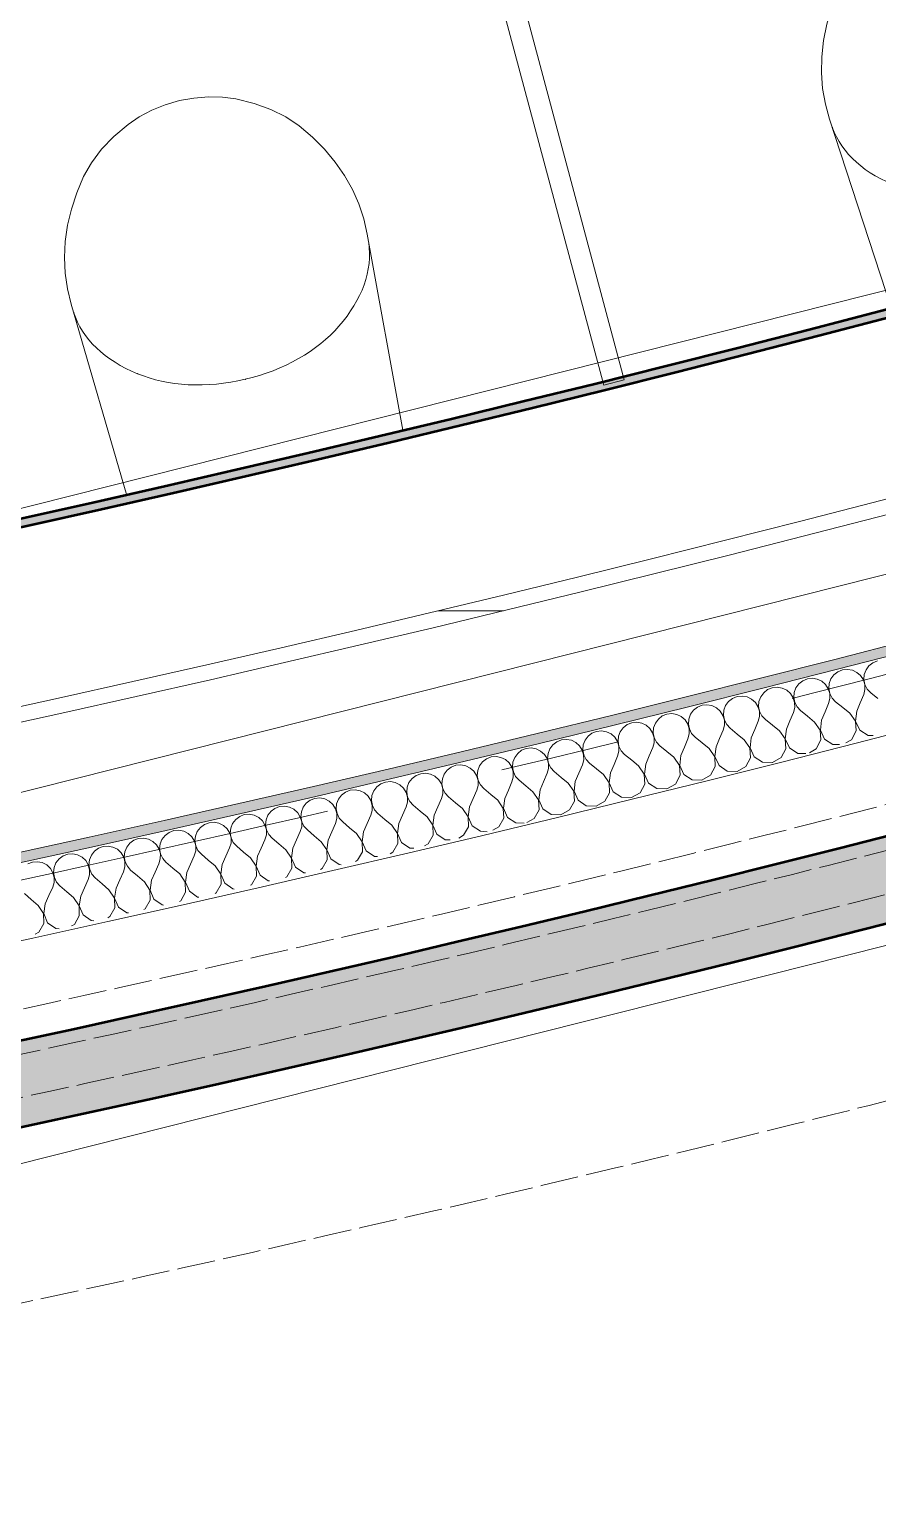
# Model space of a CAD drawing. Header units: millimetres. Extents: x -89663 to 74273, y -103666 to 18539.
# Drawn here: x -20817 to -19816, y -71856 to -70114 of the extents above; entities that cross this region are included whole.
import ezdxf
from ezdxf.enums import TextEntityAlignment as Align

# ---------------------------------------------------------------- set-up
doc = ezdxf.new("R2010")
doc.units = ezdxf.units.MM
doc.header["$MEASUREMENT"] = 0
doc.linetypes.add('Double Dashed', pattern=[1093.611073, 529.166651, -211.666656, 141.111112, -211.666656])
doc.linetypes.add('Hidden Line', pattern=[55, 45, -10])
for name, color, linetype in [('A-20-M_Floor_Slab', 7, 'Continuous'), ('A-25-M_Wall_Ext', 7, 'Continuous'), ('New_A-05-M_Gross_Int_WC_s', 7, 'Continuous'), ('New_A-15-MG_Structural_Grid_Phase_2', 7, 'Continuous'), ('New_A-25-M_Wall_Ext', 7, 'Continuous'), ('New_A-25-M_Wall_Int', 7, 'Continuous'), ('New_A-35-M_FFE_Sanitary', 7, 'Continuous'), ('New_A-40-M_Soft_Landscaping_P2', 7, 'Continuous')]:
    doc.layers.add(name, color=color, linetype=linetype)
for name, color, linetype, lineweight in [('A-20-M_Floor_Slab_Pen_No__89', 8, 'Continuous', 20), ('A-25-M_Wall_Ext_Pen_No__87', 8, 'Continuous', 20), ('New_A-25-M_Wall_Ext_Pen_No__87', 8, 'Continuous', 20), ('New_A-25-M_Wall_Int_Pen_No__193', 7, 'Continuous', 18), ('New_A-40-M_Soft_Landscaping_P2_Pen_No__150', 7, 'Continuous', 0), ('New_ArchiCAD Zone Stamps_Pen_No__6', 7, 'Continuous', 35)]:
    doc.layers.add(name, color=color, linetype=linetype, lineweight=lineweight)
for name, color, linetype, lineweight, true_color in [('New_A-05-M_Gross_Int_WC_s_Pen_No__74', 7, 'Continuous', 20, 0x606060), ('New_A-15-MG_Structural_Grid_Phase_2_Pen_No__222', 7, 'Continuous', 13, 0x65af33), ('New_A-25-M_Wall_Ext_Pen_No__107', 7, 'Continuous', 15, 0xa6a6a6), ('New_A-25-M_Wall_Ext_Pen_No__27', 7, 'Continuous', 50, 0x2a2a2a), ('New_A-25-M_Wall_Int_Pen_No__107', 7, 'Continuous', 15, 0xa6a6a6), ('New_A-25-M_Wall_Int_Pen_No__149', 7, 'Continuous', 0, 0x2a2a2a), ('New_A-35-M_FFE_Sanitary_Pen_No__211', 7, 'Continuous', 13, 0xebf6ff), ('New_A-35-M_FFE_Sanitary_Pen_No__27', 7, 'Continuous', 50, 0x2a2a2a), ('New_A-35-M_FFE_Sanitary_Pen_No__64', 7, 'Continuous', 20, 0x606060), ('New_A-35-M_FFE_Sanitary_Pen_No__75', 7, 'Continuous', 20, 0x606060)]:
    doc.layers.add(name, color=color, linetype=linetype, lineweight=lineweight, true_color=true_color)
doc.styles.add('GENERATED_STYLE_1', font='')
doc.styles.add('GENERATED_STYLE_3', font='')
doc.styles.add('GENERATED_STYLE_4', font='')
doc.styles.get('GENERATED_STYLE_1').set_extended_font_data('Arial', bold=True)
doc.styles.get('GENERATED_STYLE_3').set_extended_font_data('Arial')
doc.styles.get('GENERATED_STYLE_4').set_extended_font_data('Swis721 BT')

# ---------------------------------------------------------------- blocks, each defined once
blk = doc.blocks.new('*X220')
at = {"layer": 'New_A-25-M_Wall_Int_Pen_No__107', "linetype": 'Continuous'}
for p, q in [((-19829.5, -70869.6), (-19826.1, -70864.8)), ((-19826.1, -70864.8), (-19821.5, -70861.1)), ((-19821.5, -70861.1), (-19816, -70858.9)), ((-19912.4, -70890.7), (-19908.9, -70885.9)), ((-19908.9, -70885.9), (-19904.3, -70882.3)), ((-19904.3, -70882.3), (-19898.8, -70880.1)), ((-19898.8, -70880.1), (-19892.9, -70879.4)), ((-19892.9, -70879.4), (-19887.1, -70880.4)), ((-19887.1, -70880.4), (-19881.8, -70882.9)), ((-19881.8, -70882.9), (-19877.4, -70886.8)), ((-19873.4, -70891.6), (-19873, -70885.7)), ((-19873, -70885.7), (-19871, -70880.2)), ((-19871, -70880.2), (-19867.5, -70875.4)), ((-19867.5, -70875.4), (-19862.9, -70871.7)), ((-19862.9, -70871.7), (-19857.4, -70869.5)), ((-19857.4, -70869.5), (-19851.5, -70868.9)), ((-19851.5, -70868.9), (-19845.7, -70869.8)), ((-19845.7, -70869.8), (-19840.4, -70872.4)), ((-19840.4, -70872.4), (-19835.9, -70876.2)), ((-19835.9, -70876.2), (-19832.7, -70881.2)), ((-19832.7, -70881.2), (-19831, -70886.9)), ((-19832, -70881), (-19831.6, -70875.1)), ((-19830.8, -70886.8), (-19832, -70881)), ((-19831.6, -70875.1), (-19829.5, -70869.6)), ((-19991.8, -70906.8), (-19987.1, -70903.2)), ((-19987.1, -70903.2), (-19981.7, -70901)), ((-19981.7, -70901), (-19975.8, -70900.4)), ((-19975.8, -70900.4), (-19970, -70901.4)), ((-19970, -70901.4), (-19964.7, -70903.9)), ((-19955.9, -70906.7), (-19953.8, -70901.2)), ((-19953.8, -70901.2), (-19950.3, -70896.4)), ((-19950.3, -70896.4), (-19945.7, -70892.8)), ((-19945.7, -70892.8), (-19940.2, -70890.6)), ((-19940.2, -70890.6), (-19934.4, -70889.9)), ((-19934.4, -70889.9), (-19928.6, -70890.9)), ((-19928.6, -70890.9), (-19923.2, -70893.5)), ((-19923.2, -70893.5), (-19918.8, -70897.4)), ((-19918.8, -70897.4), (-19915.6, -70902.3)), ((-19915.6, -70902.3), (-19913.9, -70908)), ((-19914.9, -70902.1), (-19914.4, -70896.2)), ((-19913.7, -70907.9), (-19914.9, -70902.1)), ((-19914.4, -70896.2), (-19912.4, -70890.7)), ((-19877.4, -70886.8), (-19874.2, -70891.8)), ((-19874.2, -70891.8), (-19872.4, -70897.4)), ((-19872.3, -70903.4), (-19873.8, -70909.1)), ((-19872.3, -70897.4), (-19873.4, -70891.6)), ((-19872.4, -70897.4), (-19872.3, -70903.4)), ((-19869.5, -70902.7), (-19872.3, -70897.4)), ((-19865.5, -70907), (-19869.5, -70902.7)), ((-19836.4, -70908.4), (-19832.3, -70898.5)), ((-19830.8, -70892.8), (-19832.3, -70898.5)), ((-19831, -70886.9), (-19830.8, -70892.8)), ((-19828.1, -70892.1), (-19830.8, -70886.8)), ((-19824, -70896.4), (-19828.1, -70892.1)), ((-19815.7, -70903.1), (-19824, -70896.4)), ((-20036.8, -70921.9), (-20033.3, -70917.2)), ((-20033.3, -70917.2), (-20028.6, -70913.6)), ((-20028.6, -70913.6), (-20023.1, -70911.3)), ((-20023.1, -70911.3), (-20017.3, -70910.7)), ((-20017.3, -70910.7), (-20011.5, -70911.7)), ((-20011.5, -70911.7), (-20006.1, -70914.3)), ((-20006.1, -70914.3), (-20001.7, -70918.2)), ((-20001.7, -70918.2), (-19998.5, -70923.2)), ((-19997.8, -70923), (-19997.3, -70917.1)), ((-19997.3, -70917.1), (-19995.3, -70911.6)), ((-19995.3, -70911.6), (-19991.8, -70906.8)), ((-19964.7, -70903.9), (-19960.2, -70907.8)), ((-19960.2, -70907.8), (-19957.1, -70912.8)), ((-19957.1, -70912.8), (-19955.3, -70918.4)), ((-19956.3, -70912.6), (-19955.9, -70906.7)), ((-19955.2, -70918.4), (-19956.3, -70912.6)), ((-19955.3, -70918.4), (-19955.2, -70924.4)), ((-19952.5, -70923.7), (-19955.2, -70918.4)), ((-19919.4, -70929.5), (-19915.2, -70919.6)), ((-19913.7, -70913.9), (-19915.2, -70919.6)), ((-19913.9, -70908), (-19913.7, -70913.9)), ((-19911, -70913.2), (-19913.7, -70907.9)), ((-19907, -70917.5), (-19911, -70913.2)), ((-19898.6, -70924.2), (-19907, -70917.5)), ((-19882, -70928.9), (-19877.9, -70919)), ((-19877.9, -70919), (-19873.8, -70909.1)), ((-19857.1, -70913.7), (-19865.5, -70907)), ((-19848.8, -70920.4), (-19857.1, -70913.7)), ((-19848.8, -70920.4), (-19842, -70930)), ((-19841.9, -70929.9), (-19840.5, -70918.3)), ((-19840.5, -70918.3), (-19836.4, -70908.4)), ((-20119.7, -70942.4), (-20116.2, -70937.7)), ((-20116.2, -70937.7), (-20111.6, -70934.1)), ((-20111.6, -70934.1), (-20106.1, -70931.9)), ((-20106.1, -70931.9), (-20100.2, -70931.3)), ((-20100.2, -70931.3), (-20094.4, -70932.3)), ((-20094.4, -70932.3), (-20089.1, -70934.9)), ((-20089.1, -70934.9), (-20084.7, -70938.8)), ((-20080.8, -70943.6), (-20080.3, -70937.7)), ((-20080.3, -70937.7), (-20078.2, -70932.2)), ((-20078.2, -70932.2), (-20074.7, -70927.5)), ((-20074.7, -70927.5), (-20070.1, -70923.8)), ((-20070.1, -70923.8), (-20064.6, -70921.6)), ((-20064.6, -70921.6), (-20058.7, -70921)), ((-20058.7, -70921), (-20052.9, -70922.1)), ((-20052.9, -70922.1), (-20047.6, -70924.6)), ((-20047.6, -70924.6), (-20043.2, -70928.5)), ((-20043.2, -70928.5), (-20040, -70933.5)), ((-20040, -70933.5), (-20038.3, -70939.2)), ((-20039.3, -70933.4), (-20038.8, -70927.5)), ((-20038.1, -70939.2), (-20039.3, -70933.4)), ((-20038.8, -70927.5), (-20036.8, -70921.9)), ((-19998.5, -70923.2), (-19996.8, -70928.9)), ((-19996.7, -70934.8), (-19998.2, -70940.5)), ((-19996.7, -70928.8), (-19997.8, -70923)), ((-19996.8, -70928.9), (-19996.7, -70934.8)), ((-19994, -70934.1), (-19996.7, -70928.8)), ((-19989.9, -70938.4), (-19994, -70934.1)), ((-19981.6, -70945.2), (-19989.9, -70938.4)), ((-19960.9, -70939.9), (-19956.7, -70930.1)), ((-19955.2, -70924.4), (-19956.7, -70930.1)), ((-19948.4, -70928), (-19952.5, -70923.7)), ((-19940.1, -70934.7), (-19948.4, -70928)), ((-19931.8, -70941.5), (-19940.1, -70934.7)), ((-19923.5, -70939.4), (-19919.4, -70929.5)), ((-19890.3, -70931), (-19898.6, -70924.2)), ((-19890.3, -70931), (-19883.5, -70940.5)), ((-19883.4, -70940.5), (-19882, -70928.9)), ((-19842, -70930), (-19841.3, -70941.6)), ((-19836.9, -70940.5), (-19841.9, -70929.9)), ((-20199.3, -70957.9), (-20194.6, -70954.3)), ((-20194.6, -70954.3), (-20189.1, -70952.2)), ((-20189.1, -70952.2), (-20183.2, -70951.6)), ((-20183.2, -70951.6), (-20177.4, -70952.6)), ((-20177.4, -70952.6), (-20172.1, -70955.2)), ((-20172.1, -70955.2), (-20167.7, -70959.2)), ((-20163.4, -70958.1), (-20161.3, -70952.6)), ((-20161.3, -70952.6), (-20157.7, -70947.8)), ((-20157.7, -70947.8), (-20153.1, -70944.2)), ((-20153.1, -70944.2), (-20147.6, -70942.1)), ((-20147.6, -70942.1), (-20141.7, -70941.5)), ((-20141.7, -70941.5), (-20135.9, -70942.5)), ((-20135.9, -70942.5), (-20130.6, -70945.1)), ((-20130.6, -70945.1), (-20126.2, -70949)), ((-20126.2, -70949), (-20123, -70954)), ((-20123, -70954), (-20121.4, -70959.7)), ((-20122.3, -70953.8), (-20121.8, -70947.9)), ((-20121.2, -70959.6), (-20122.3, -70953.8)), ((-20121.8, -70947.9), (-20119.7, -70942.4)), ((-20084.7, -70938.8), (-20081.5, -70943.8)), ((-20081.5, -70943.8), (-20079.8, -70949.5)), ((-20079.7, -70955.4), (-20081.3, -70961.1)), ((-20079.7, -70949.4), (-20080.8, -70943.6)), ((-20079.8, -70949.5), (-20079.7, -70955.4)), ((-20077, -70954.7), (-20079.7, -70949.4)), ((-20073, -70959), (-20077, -70954.7)), ((-20043.9, -70960.7), (-20039.8, -70950.8)), ((-20038.2, -70945.1), (-20039.8, -70950.8)), ((-20038.3, -70939.2), (-20038.2, -70945.1)), ((-20035.5, -70944.4), (-20038.1, -70939.2)), ((-20031.4, -70948.8), (-20035.5, -70944.4)), ((-20023.1, -70955.5), (-20031.4, -70948.8)), ((-20014.8, -70962.3), (-20023.1, -70955.5)), ((-20006.5, -70960.2), (-20002.4, -70950.3)), ((-20002.4, -70950.3), (-19998.2, -70940.5)), ((-19973.3, -70951.9), (-19981.6, -70945.2)), ((-19973.3, -70951.9), (-19966.6, -70961.5)), ((-19966.4, -70961.5), (-19965, -70949.8)), ((-19965, -70949.8), (-19960.9, -70939.9)), ((-19931.8, -70941.5), (-19925.1, -70951)), ((-19925.1, -70951), (-19924.3, -70962.7)), ((-19924.9, -70951), (-19923.5, -70939.4)), ((-19920, -70961.6), (-19924.9, -70951)), ((-19882.8, -70952.2), (-19888.3, -70962.5)), ((-19883.5, -70940.5), (-19882.8, -70952.2)), ((-19878.4, -70951.1), (-19883.4, -70940.5)), ((-19868.6, -70957.5), (-19878.4, -70951.1)), ((-19846.8, -70952), (-19853.2, -70955.7)), ((-19841.3, -70941.6), (-19846.8, -70952)), ((-19827.1, -70946.9), (-19836.9, -70940.5)), ((-19821, -70947.1), (-19827.1, -70946.9)), ((-20277.7, -70974.4), (-20272.2, -70972.2)), ((-20272.2, -70972.2), (-20266.3, -70971.6)), ((-20266.3, -70971.6), (-20260.5, -70972.7)), ((-20260.5, -70972.7), (-20255.2, -70975.3)), ((-20246.5, -70978.2), (-20244.3, -70972.7)), ((-20244.3, -70972.7), (-20240.8, -70968)), ((-20240.8, -70968), (-20236.1, -70964.4)), ((-20236.1, -70964.4), (-20230.6, -70962.2)), ((-20230.6, -70962.2), (-20224.8, -70961.6)), ((-20224.8, -70961.6), (-20219, -70962.7)), ((-20219, -70962.7), (-20213.7, -70965.3)), ((-20213.7, -70965.3), (-20209.3, -70969.2)), ((-20209.3, -70969.2), (-20206.1, -70974.2)), ((-20205.4, -70974.1), (-20204.9, -70968.2)), ((-20204.9, -70968.2), (-20202.8, -70962.7)), ((-20202.8, -70962.7), (-20199.3, -70957.9)), ((-20167.7, -70959.2), (-20164.6, -70964.2)), ((-20164.6, -70964.2), (-20162.9, -70969.8)), ((-20163.9, -70964), (-20163.4, -70958.1)), ((-20162.7, -70969.8), (-20163.9, -70964)), ((-20162.9, -70969.8), (-20162.8, -70975.7)), ((-20160.1, -70975.1), (-20162.7, -70969.8)), ((-20127, -70981.2), (-20122.8, -70971.3)), ((-20121.3, -70965.6), (-20122.8, -70971.3)), ((-20121.4, -70959.7), (-20121.3, -70965.6)), ((-20118.5, -70964.9), (-20121.2, -70959.6)), ((-20114.5, -70969.3), (-20118.5, -70964.9)), ((-20106.2, -70976.1), (-20114.5, -70969.3)), ((-20089.6, -70980.8), (-20085.5, -70970.9)), ((-20085.5, -70970.9), (-20081.3, -70961.1)), ((-20064.7, -70965.8), (-20073, -70959)), ((-20056.4, -70972.6), (-20064.7, -70965.8)), ((-20056.4, -70972.6), (-20049.7, -70982.2)), ((-20049.5, -70982.2), (-20048.1, -70970.5)), ((-20048.1, -70970.5), (-20043.9, -70960.7)), ((-20014.8, -70962.3), (-20008.1, -70971.9)), ((-20008.1, -70971.9), (-20007.5, -70983.6)), ((-20008, -70971.8), (-20006.5, -70960.2)), ((-20003.1, -70982.5), (-20008, -70971.8)), ((-19965.9, -70973.2), (-19971.5, -70983.5)), ((-19966.6, -70961.5), (-19965.9, -70973.2)), ((-19961.5, -70972.1), (-19966.4, -70961.5)), ((-19951.7, -70978.5), (-19961.5, -70972.1)), ((-19929.9, -70973), (-19939.8, -70978.8)), ((-19924.3, -70962.7), (-19929.9, -70973)), ((-19910.2, -70968.1), (-19920, -70961.6)), ((-19900.7, -70968.3), (-19910.2, -70968.1)), ((-19888.3, -70962.5), (-19896.4, -70967.2)), ((-19861, -70957.7), (-19868.6, -70957.5)), ((-20327.5, -70992.6), (-20323.9, -70987.8)), ((-20323.9, -70987.8), (-20319.2, -70984.3)), ((-20319.2, -70984.3), (-20313.8, -70982.1)), ((-20313.8, -70982.1), (-20307.9, -70981.6)), ((-20307.9, -70981.6), (-20302.1, -70982.6)), ((-20302.1, -70982.6), (-20296.8, -70985.3)), ((-20296.8, -70985.3), (-20292.4, -70989.2)), ((-20292.4, -70989.2), (-20289.3, -70994.2)), ((-20288.6, -70994.1), (-20288, -70988.2)), ((-20288, -70988.2), (-20285.9, -70982.7)), ((-20285.9, -70982.7), (-20282.4, -70977.9)), ((-20282.4, -70977.9), (-20277.7, -70974.4)), ((-20255.2, -70975.3), (-20250.8, -70979.3)), ((-20250.8, -70979.3), (-20247.7, -70984.3)), ((-20247.7, -70984.3), (-20246, -70989.9)), ((-20247, -70984.1), (-20246.5, -70978.2)), ((-20245.9, -70989.9), (-20247, -70984.1)), ((-20246, -70989.9), (-20246, -70995.9)), ((-20243.2, -70995.2), (-20245.9, -70989.9)), ((-20206.1, -70974.2), (-20204.5, -70979.9)), ((-20204.4, -70985.8), (-20206, -70991.5)), ((-20204.3, -70979.9), (-20205.4, -70974.1)), ((-20204.5, -70979.9), (-20204.4, -70985.8)), ((-20201.6, -70985.2), (-20204.3, -70979.9)), ((-20197.7, -70989.5), (-20201.6, -70985.2)), ((-20189.4, -70996.3), (-20197.7, -70989.5)), ((-20168.6, -70991.3), (-20164.4, -70981.4)), ((-20162.8, -70975.7), (-20164.4, -70981.4)), ((-20156.1, -70979.4), (-20160.1, -70975.1)), ((-20147.8, -70986.2), (-20156.1, -70979.4)), ((-20139.5, -70993), (-20147.8, -70986.2)), ((-20131.2, -70991), (-20127, -70981.2)), ((-20098, -70982.8), (-20106.2, -70976.1)), ((-20098, -70982.8), (-20091.3, -70992.5)), ((-20091.1, -70992.4), (-20089.6, -70980.8)), ((-20049.7, -70982.2), (-20049, -70993.9)), ((-20044.7, -70992.8), (-20049.5, -70982.2)), ((-20007.5, -70983.6), (-20013, -70993.9)), ((-19993.3, -70989), (-20003.1, -70982.5)), ((-19981.6, -70989.3), (-19993.3, -70989)), ((-19971.5, -70983.5), (-19981.6, -70989.3)), ((-19940.3, -70978.9), (-19951.7, -70978.5)), ((-20410.7, -71012.2), (-20407.1, -71007.5)), ((-20407.1, -71007.5), (-20402.4, -71003.9)), ((-20402.4, -71003.9), (-20396.9, -71001.8)), ((-20396.9, -71001.8), (-20391.1, -71001.2)), ((-20391.1, -71001.2), (-20385.3, -71002.3)), ((-20385.3, -71002.3), (-20380, -71005)), ((-20380, -71005), (-20375.6, -71008.9)), ((-20371.8, -71013.8), (-20371.2, -71007.9)), ((-20371.2, -71007.9), (-20369.1, -71002.4)), ((-20369.1, -71002.4), (-20365.5, -70997.7)), ((-20365.5, -70997.7), (-20360.8, -70994.1)), ((-20360.8, -70994.1), (-20355.3, -70992)), ((-20355.3, -70992), (-20349.5, -70991.4)), ((-20349.5, -70991.4), (-20343.7, -70992.5)), ((-20343.7, -70992.5), (-20338.4, -70995.1)), ((-20338.4, -70995.1), (-20334, -70999.1)), ((-20334, -70999.1), (-20330.9, -71004.1)), ((-20330.9, -71004.1), (-20329.2, -71009.8)), ((-20330.2, -71004), (-20329.6, -70998.1)), ((-20329.1, -71009.8), (-20330.2, -71004)), ((-20329.6, -70998.1), (-20327.5, -70992.6)), ((-20289.3, -70994.2), (-20287.6, -70999.9)), ((-20287.6, -71005.8), (-20289.2, -71011.5)), ((-20287.5, -70999.9), (-20288.6, -70994.1)), ((-20287.6, -70999.9), (-20287.6, -71005.8)), ((-20284.8, -71005.2), (-20287.5, -70999.9)), ((-20280.9, -71009.5), (-20284.8, -71005.2)), ((-20251.8, -71011.4), (-20247.6, -71001.6)), ((-20246, -70995.9), (-20247.6, -71001.6)), ((-20239.2, -70999.6), (-20243.2, -70995.2)), ((-20231, -71006.4), (-20239.2, -70999.6)), ((-20222.8, -71013.2), (-20231, -71006.4)), ((-20214.4, -71011.2), (-20210.2, -71001.4)), ((-20210.2, -71001.4), (-20206, -70991.5)), ((-20181.1, -71003.2), (-20189.4, -70996.3)), ((-20181.1, -71003.2), (-20174.5, -71012.8)), ((-20174.3, -71012.8), (-20172.8, -71001.1)), ((-20172.8, -71001.1), (-20168.6, -70991.3)), ((-20139.5, -70993), (-20132.9, -71002.7)), ((-20132.9, -71002.7), (-20132.3, -71014.4)), ((-20132.7, -71002.6), (-20131.2, -70991)), ((-20127.9, -71013.3), (-20132.7, -71002.6)), ((-20090.6, -71004.2), (-20096.3, -71014.4)), ((-20091.3, -70992.5), (-20090.6, -71004.2)), ((-20086.2, -71003.1), (-20091.1, -70992.4)), ((-20076.5, -71009.6), (-20086.2, -71003.1)), ((-20054.6, -71004.2), (-20064.8, -71010)), ((-20049, -70993.9), (-20054.6, -71004.2)), ((-20034.9, -70999.3), (-20044.7, -70992.8)), ((-20023.2, -70999.7), (-20034.9, -70999.3)), ((-20013, -70993.9), (-20023.2, -70999.7)), ((-20490.4, -71026.8), (-20485.7, -71023.3)), ((-20485.7, -71023.3), (-20480.2, -71021.2)), ((-20480.2, -71021.2), (-20474.3, -71020.6)), ((-20474.3, -71020.6), (-20468.5, -71021.8)), ((-20468.5, -71021.8), (-20463.2, -71024.4)), ((-20463.2, -71024.4), (-20458.9, -71028.4)), ((-20454.5, -71027.4), (-20452.3, -71021.9)), ((-20452.3, -71021.9), (-20448.8, -71017.2)), ((-20448.8, -71017.2), (-20444, -71013.6)), ((-20444, -71013.6), (-20438.5, -71011.5)), ((-20438.5, -71011.5), (-20432.7, -71011)), ((-20432.7, -71011), (-20426.9, -71012.1)), ((-20426.9, -71012.1), (-20421.6, -71014.7)), ((-20421.6, -71014.7), (-20417.2, -71018.7)), ((-20417.2, -71018.7), (-20414.1, -71023.7)), ((-20414.1, -71023.7), (-20412.5, -71029.4)), ((-20413.4, -71023.5), (-20412.8, -71017.7)), ((-20412.3, -71029.4), (-20413.4, -71023.5)), ((-20412.8, -71017.7), (-20410.7, -71012.2)), ((-20375.6, -71008.9), (-20372.5, -71014)), ((-20372.5, -71014), (-20370.9, -71019.6)), ((-20370.7, -71019.6), (-20371.8, -71013.8)), ((-20370.9, -71019.6), (-20370.8, -71025.5)), ((-20368.1, -71024.9), (-20370.7, -71019.6)), ((-20364.1, -71029.3), (-20368.1, -71024.9)), ((-20335.1, -71031.2), (-20330.8, -71021.4)), ((-20329.2, -71015.7), (-20330.8, -71021.4)), ((-20329.2, -71009.8), (-20329.2, -71015.7)), ((-20326.4, -71015.1), (-20329.1, -71009.8)), ((-20322.5, -71019.4), (-20326.4, -71015.1)), ((-20314.3, -71026.3), (-20322.5, -71019.4)), ((-20297.7, -71031.2), (-20293.4, -71021.3)), ((-20293.4, -71021.3), (-20289.2, -71011.5)), ((-20272.6, -71016.4), (-20280.9, -71009.5)), ((-20264.4, -71023.2), (-20272.6, -71016.4)), ((-20264.4, -71023.2), (-20257.8, -71032.9)), ((-20257.6, -71032.8), (-20256.1, -71021.2)), ((-20256.1, -71021.2), (-20251.8, -71011.4)), ((-20222.8, -71013.2), (-20216.1, -71022.9)), ((-20216.1, -71022.9), (-20215.5, -71034.6)), ((-20215.9, -71022.8), (-20214.4, -71011.2)), ((-20211.1, -71033.5), (-20215.9, -71022.8)), ((-20173.9, -71024.5), (-20179.5, -71034.8)), ((-20174.5, -71012.8), (-20173.9, -71024.5)), ((-20169.5, -71023.4), (-20174.3, -71012.8)), ((-20159.8, -71030), (-20169.5, -71023.4)), ((-20137.9, -71024.6), (-20148.1, -71030.4)), ((-20132.3, -71014.4), (-20137.9, -71024.6)), ((-20118.1, -71019.8), (-20127.9, -71013.3)), ((-20106.4, -71020.2), (-20118.1, -71019.8)), ((-20096.3, -71014.4), (-20106.4, -71020.2)), ((-20064.8, -71010), (-20076.5, -71009.6)), ((-20573.7, -71045.9), (-20569, -71042.4)), ((-20569, -71042.4), (-20563.5, -71040.3)), ((-20563.5, -71040.3), (-20557.6, -71039.8)), ((-20557.6, -71039.8), (-20551.8, -71040.9)), ((-20551.8, -71040.9), (-20546.5, -71043.6)), ((-20537.8, -71046.6), (-20535.6, -71041.1)), ((-20535.6, -71041.1), (-20532, -71036.4)), ((-20532, -71036.4), (-20527.3, -71032.9)), ((-20527.3, -71032.9), (-20521.8, -71030.8)), ((-20521.8, -71030.8), (-20515.9, -71030.3)), ((-20515.9, -71030.3), (-20510.1, -71031.4)), ((-20510.1, -71031.4), (-20504.9, -71034)), ((-20504.9, -71034), (-20500.5, -71038)), ((-20500.5, -71038), (-20497.4, -71043.1)), ((-20496.7, -71042.9), (-20496.1, -71037)), ((-20495.7, -71048.7), (-20496.7, -71042.9)), ((-20496.1, -71037), (-20494, -71031.5)), ((-20494, -71031.5), (-20490.4, -71026.8)), ((-20458.9, -71028.4), (-20455.8, -71033.4)), ((-20455.8, -71033.4), (-20454.2, -71039.1)), ((-20455, -71033.3), (-20454.5, -71027.4)), ((-20454, -71039.1), (-20455, -71033.3)), ((-20454.2, -71039.1), (-20454.2, -71045)), ((-20451.4, -71044.4), (-20454, -71039.1)), ((-20418.4, -71050.8), (-20414.1, -71041)), ((-20412.5, -71035.3), (-20414.1, -71041)), ((-20412.5, -71029.4), (-20412.5, -71035.3)), ((-20409.7, -71034.7), (-20412.3, -71029.4)), ((-20405.8, -71039.1), (-20409.7, -71034.7)), ((-20397.6, -71045.9), (-20405.8, -71039.1)), ((-20381, -71050.9), (-20376.7, -71041.1)), ((-20376.7, -71041.1), (-20372.4, -71031.2)), ((-20370.8, -71025.5), (-20372.4, -71031.2)), ((-20355.9, -71036.1), (-20364.1, -71029.3)), ((-20347.7, -71043), (-20355.9, -71036.1)), ((-20340.9, -71052.7), (-20339.3, -71041)), ((-20339.3, -71041), (-20335.1, -71031.2)), ((-20306, -71033.1), (-20314.3, -71026.3)), ((-20306, -71033.1), (-20299.4, -71042.8)), ((-20299.4, -71042.8), (-20298.9, -71054.5)), ((-20299.2, -71042.8), (-20297.7, -71031.2)), ((-20294.5, -71053.5), (-20299.2, -71042.8)), ((-20257.8, -71032.9), (-20257.2, -71044.6)), ((-20252.8, -71043.5), (-20257.6, -71032.8)), ((-20215.5, -71034.6), (-20221.2, -71044.8)), ((-20201.4, -71040.1), (-20211.1, -71033.5)), ((-20189.7, -71040.5), (-20201.4, -71040.1)), ((-20179.5, -71034.8), (-20189.7, -71040.5)), ((-20148.1, -71030.4), (-20159.8, -71030)), ((-20652.3, -71061.3), (-20646.8, -71059.2)), ((-20646.8, -71059.2), (-20640.9, -71058.7)), ((-20640.9, -71058.7), (-20635.1, -71059.8)), ((-20635.1, -71059.8), (-20629.9, -71062.5)), ((-20621.2, -71065.6), (-20619, -71060.1)), ((-20619, -71060.1), (-20615.4, -71055.4)), ((-20615.4, -71055.4), (-20610.6, -71051.9)), ((-20610.6, -71051.9), (-20605.1, -71049.8)), ((-20605.1, -71049.8), (-20599.3, -71049.3)), ((-20599.3, -71049.3), (-20593.5, -71050.4)), ((-20593.5, -71050.4), (-20588.2, -71053.1)), ((-20588.2, -71053.1), (-20583.9, -71057.1)), ((-20583.9, -71057.1), (-20580.8, -71062.1)), ((-20580.1, -71062), (-20579.5, -71056.1)), ((-20579.5, -71056.1), (-20577.3, -71050.6)), ((-20577.3, -71050.6), (-20573.7, -71045.9)), ((-20546.5, -71043.6), (-20542.2, -71047.6)), ((-20542.2, -71047.6), (-20539.1, -71052.6)), ((-20539.1, -71052.6), (-20537.5, -71058.3)), ((-20538.4, -71052.5), (-20537.8, -71046.6)), ((-20537.3, -71058.3), (-20538.4, -71052.5)), ((-20537.5, -71058.3), (-20537.5, -71064.2)), ((-20534.7, -71063.6), (-20537.3, -71058.3)), ((-20497.4, -71043.1), (-20495.8, -71048.8)), ((-20495.8, -71054.7), (-20497.4, -71060.3)), ((-20495.8, -71048.8), (-20495.8, -71054.7)), ((-20493.1, -71054), (-20495.7, -71048.7)), ((-20489.1, -71058.4), (-20493.1, -71054)), ((-20480.9, -71065.3), (-20489.1, -71058.4)), ((-20460.1, -71060.5), (-20455.8, -71050.7)), ((-20454.2, -71045), (-20455.8, -71050.7)), ((-20447.4, -71048.8), (-20451.4, -71044.4)), ((-20439.2, -71055.7), (-20447.4, -71048.8)), ((-20431, -71062.6), (-20439.2, -71055.7)), ((-20422.7, -71060.6), (-20418.4, -71050.8)), ((-20389.4, -71052.8), (-20397.6, -71045.9)), ((-20389.4, -71052.8), (-20382.8, -71062.5)), ((-20382.6, -71062.5), (-20381, -71050.9)), ((-20347.7, -71043), (-20341.1, -71052.7)), ((-20341.1, -71052.7), (-20340.6, -71064.4)), ((-20336.2, -71063.3), (-20340.9, -71052.7)), ((-20298.9, -71054.5), (-20304.6, -71064.7)), ((-20284.8, -71060), (-20294.5, -71053.5)), ((-20276.9, -71060.4), (-20284.8, -71060)), ((-20262.9, -71054.8), (-20270, -71058.8)), ((-20257.2, -71044.6), (-20262.9, -71054.8)), ((-20243.1, -71050.1), (-20252.8, -71043.5)), ((-20233.2, -71050.5), (-20243.1, -71050.1)), ((-20221.2, -71044.8), (-20229.9, -71049.7)), ((-20730.2, -71077.8), (-20724.3, -71077.4)), ((-20724.3, -71077.4), (-20718.6, -71078.5)), ((-20702.4, -71078.8), (-20698.8, -71074.1)), ((-20698.8, -71074.1), (-20694, -71070.6)), ((-20694, -71070.6), (-20688.5, -71068.5)), ((-20688.5, -71068.5), (-20682.6, -71068.1)), ((-20682.6, -71068.1), (-20676.8, -71069.2)), ((-20676.8, -71069.2), (-20671.6, -71071.9)), ((-20671.6, -71071.9), (-20667.3, -71075.9)), ((-20667.3, -71075.9), (-20664.2, -71081)), ((-20663.5, -71080.8), (-20662.9, -71074.9)), ((-20662.9, -71074.9), (-20660.7, -71069.5)), ((-20660.7, -71069.5), (-20657.1, -71064.8)), ((-20657.1, -71064.8), (-20652.3, -71061.3)), ((-20629.9, -71062.5), (-20625.6, -71066.5)), ((-20625.6, -71066.5), (-20622.5, -71071.6)), ((-20622.5, -71071.6), (-20620.9, -71077.3)), ((-20621.8, -71071.4), (-20621.2, -71065.6)), ((-20620.7, -71077.3), (-20621.8, -71071.4)), ((-20620.9, -71077.3), (-20620.9, -71083.2)), ((-20618.2, -71082.6), (-20620.7, -71077.3)), ((-20579.2, -71073.8), (-20580.9, -71079.4)), ((-20580.8, -71062.1), (-20579.2, -71067.8)), ((-20579, -71067.8), (-20580.1, -71062)), ((-20579.2, -71067.8), (-20579.2, -71073.8)), ((-20576.5, -71073.1), (-20579, -71067.8)), ((-20572.5, -71077.5), (-20576.5, -71073.1)), ((-20564.4, -71084.5), (-20572.5, -71077.5)), ((-20543.5, -71079.7), (-20539.1, -71069.9)), ((-20537.5, -71064.2), (-20539.1, -71069.9)), ((-20530.8, -71068), (-20534.7, -71063.6)), ((-20522.6, -71074.9), (-20530.8, -71068)), ((-20514.5, -71081.9), (-20522.6, -71074.9)), ((-20506.1, -71079.9), (-20501.8, -71070.1)), ((-20501.8, -71070.1), (-20497.4, -71060.3)), ((-20472.7, -71072.2), (-20480.9, -71065.3)), ((-20472.7, -71072.2), (-20466.2, -71081.9)), ((-20466, -71081.9), (-20464.4, -71070.3)), ((-20464.4, -71070.3), (-20460.1, -71060.5)), ((-20431, -71062.6), (-20424.5, -71072.3)), ((-20424.5, -71072.3), (-20424, -71084)), ((-20424.3, -71072.2), (-20422.7, -71060.6)), ((-20419.6, -71082.9), (-20424.3, -71072.2)), ((-20382.3, -71074.2), (-20388, -71084.4)), ((-20382.8, -71062.5), (-20382.3, -71074.2)), ((-20377.9, -71073.2), (-20382.6, -71062.5)), ((-20368.2, -71079.8), (-20377.9, -71073.2)), ((-20346.3, -71074.6), (-20350.8, -71077.1)), ((-20340.6, -71064.4), (-20346.3, -71074.6)), ((-20326.5, -71069.9), (-20336.2, -71063.3)), ((-20320.3, -71070.2), (-20326.5, -71069.9)), ((-20304.6, -71064.7), (-20310.3, -71068)), ((-20785.9, -71097.2), (-20782.2, -71092.6)), ((-20782.2, -71092.6), (-20777.5, -71089.1)), ((-20777.5, -71089.1), (-20771.9, -71087)), ((-20771.9, -71087), (-20766.1, -71086.6)), ((-20766.1, -71086.6), (-20760.3, -71087.8)), ((-20760.3, -71087.8), (-20755, -71090.5)), ((-20755, -71090.5), (-20750.7, -71094.5)), ((-20750.7, -71094.5), (-20747.7, -71099.6)), ((-20747, -71099.4), (-20746.3, -71093.5)), ((-20746.3, -71093.5), (-20744.1, -71088)), ((-20744.1, -71088), (-20740.5, -71083.4)), ((-20740.5, -71083.4), (-20735.7, -71079.9)), ((-20735.7, -71079.9), (-20730.2, -71077.8)), ((-20718.6, -71078.5), (-20713.3, -71081.2)), ((-20713.3, -71081.2), (-20709, -71085.2)), ((-20709, -71085.2), (-20705.9, -71090.3)), ((-20705.9, -71090.3), (-20704.4, -71096)), ((-20705.2, -71090.1), (-20704.6, -71084.3)), ((-20704.2, -71096), (-20705.2, -71090.1)), ((-20704.6, -71084.3), (-20702.4, -71078.8)), ((-20662.7, -71092.6), (-20664.3, -71098.3)), ((-20664.2, -71081), (-20662.6, -71086.7)), ((-20662.5, -71086.6), (-20663.5, -71080.8)), ((-20662.6, -71086.7), (-20662.7, -71092.6)), ((-20659.9, -71092), (-20662.5, -71086.6)), ((-20656, -71096.4), (-20659.9, -71092)), ((-20627, -71098.7), (-20622.6, -71088.9)), ((-20620.9, -71083.2), (-20622.6, -71088.9)), ((-20614.2, -71087), (-20618.2, -71082.6)), ((-20606.1, -71093.9), (-20614.2, -71087)), ((-20597.9, -71100.9), (-20606.1, -71093.9)), ((-20589.6, -71099), (-20585.2, -71089.2)), ((-20585.2, -71089.2), (-20580.9, -71079.4)), ((-20556.2, -71091.4), (-20564.4, -71084.5)), ((-20556.2, -71091.4), (-20549.7, -71101.1)), ((-20549.5, -71101.1), (-20547.8, -71089.5)), ((-20547.8, -71089.5), (-20543.5, -71079.7)), ((-20514.5, -71081.9), (-20507.9, -71091.6)), ((-20507.9, -71091.6), (-20507.5, -71103.3)), ((-20507.8, -71091.5), (-20506.1, -71079.9)), ((-20503.1, -71102.3), (-20507.8, -71091.5)), ((-20465.7, -71093.6), (-20471.5, -71103.8)), ((-20466.2, -71081.9), (-20465.7, -71093.6)), ((-20461.3, -71092.6), (-20466, -71081.9)), ((-20451.7, -71099.3), (-20461.3, -71092.6)), ((-20429.7, -71094.2), (-20432.3, -71095.6)), ((-20424, -71084), (-20429.7, -71094.2)), ((-20409.9, -71089.6), (-20419.6, -71082.9)), ((-20406.3, -71089.7), (-20409.9, -71089.6)), ((-20388, -71084.4), (-20391.4, -71086.4)), ((-20363.4, -71080), (-20368.2, -71079.8)), ((-20819.2, -71098.2), (-20813.7, -71096.2)), ((-20813.7, -71096.2), (-20807.8, -71095.8)), ((-20807.8, -71095.8), (-20802, -71096.9)), ((-20802, -71096.9), (-20796.8, -71099.6)), ((-20796.8, -71099.6), (-20792.5, -71103.7)), ((-20792.5, -71103.7), (-20789.4, -71108.8)), ((-20789.4, -71108.8), (-20787.9, -71114.5)), ((-20788.7, -71108.6), (-20788.1, -71102.7)), ((-20787.7, -71114.4), (-20788.7, -71108.6)), ((-20788.1, -71102.7), (-20785.9, -71097.2)), ((-20746.2, -71111.2), (-20747.9, -71116.8)), ((-20747.7, -71099.6), (-20746.1, -71105.3)), ((-20746, -71105.2), (-20747, -71099.4)), ((-20746.1, -71105.3), (-20746.2, -71111.2)), ((-20743.4, -71110.6), (-20746, -71105.2)), ((-20739.5, -71115), (-20743.4, -71110.6)), ((-20710.5, -71117.3), (-20706.1, -71107.6)), ((-20704.4, -71101.9), (-20706.1, -71107.6)), ((-20704.4, -71096), (-20704.4, -71101.9)), ((-20701.6, -71101.3), (-20704.2, -71096)), ((-20697.7, -71105.7), (-20701.6, -71101.3)), ((-20689.6, -71112.7), (-20697.7, -71105.7)), ((-20673.1, -71117.8), (-20668.7, -71108)), ((-20668.7, -71108), (-20664.3, -71098.3)), ((-20647.8, -71103.4), (-20656, -71096.4)), ((-20639.7, -71110.3), (-20647.8, -71103.4)), ((-20639.7, -71110.3), (-20633.2, -71120.1)), ((-20633, -71120), (-20631.3, -71108.4)), ((-20631.3, -71108.4), (-20627, -71098.7)), ((-20597.9, -71100.9), (-20591.4, -71110.6)), ((-20591.4, -71110.6), (-20591, -71122.3)), ((-20591.3, -71110.6), (-20589.6, -71099)), ((-20586.6, -71121.3), (-20591.3, -71110.6)), ((-20549.7, -71101.1), (-20549.2, -71112.8)), ((-20544.8, -71111.8), (-20549.5, -71101.1)), ((-20535.2, -71118.5), (-20544.8, -71111.8)), ((-20507.5, -71103.3), (-20513.2, -71113.5)), ((-20493.4, -71108.9), (-20503.1, -71102.3)), ((-20491.4, -71109), (-20493.4, -71108.9)), ((-20471.5, -71103.8), (-20473.4, -71104.9)), ((-20449, -71099.4), (-20451.7, -71099.3)), ((-20794.1, -71135.8), (-20789.6, -71126)), ((-20788, -71120.4), (-20789.6, -71126)), ((-20787.9, -71114.5), (-20788, -71120.4)), ((-20785.2, -71119.8), (-20787.7, -71114.4)), ((-20781.3, -71124.2), (-20785.2, -71119.8)), ((-20773.2, -71131.2), (-20781.3, -71124.2)), ((-20756.7, -71136.4), (-20752.3, -71126.6)), ((-20752.3, -71126.6), (-20747.9, -71116.8)), ((-20731.4, -71122), (-20739.5, -71115)), ((-20723.3, -71129), (-20731.4, -71122)), ((-20723.3, -71129), (-20716.8, -71138.7)), ((-20716.6, -71138.7), (-20714.9, -71127.1)), ((-20714.9, -71127.1), (-20710.5, -71117.3)), ((-20681.5, -71119.7), (-20689.6, -71112.7)), ((-20681.5, -71119.7), (-20675, -71129.4)), ((-20675, -71129.4), (-20674.6, -71141.1)), ((-20674.8, -71129.4), (-20673.1, -71117.8)), ((-20670.2, -71140.1), (-20674.8, -71129.4)), ((-20633.2, -71120.1), (-20632.8, -71131.8)), ((-20628.4, -71130.8), (-20633, -71120)), ((-20591, -71122.3), (-20596.8, -71132.5)), ((-20577, -71128), (-20586.6, -71121.3)), ((-20575.6, -71128.1), (-20577, -71128)), ((-20555, -71123), (-20556.3, -71123.7)), ((-20549.2, -71112.8), (-20555, -71123)), ((-20533.6, -71118.6), (-20535.2, -71118.5)), ((-20513.2, -71113.5), (-20514.8, -71114.3)), ((-20815, -71140.4), (-20823.1, -71133.3)), ((-20806.9, -71147.4), (-20815, -71140.4)), ((-20806.9, -71147.4), (-20800.5, -71157.1)), ((-20800.3, -71157.1), (-20798.5, -71145.5)), ((-20798.5, -71145.5), (-20794.1, -71135.8)), ((-20765.1, -71138.2), (-20773.2, -71131.2)), ((-20765.1, -71138.2), (-20758.6, -71148)), ((-20758.5, -71147.9), (-20756.7, -71136.4)), ((-20716.8, -71138.7), (-20716.4, -71150.4)), ((-20712, -71149.5), (-20716.6, -71138.7)), ((-20674.6, -71141.1), (-20680.4, -71151.3)), ((-20660.6, -71146.9), (-20670.2, -71140.1)), ((-20658.8, -71147), (-20660.6, -71146.9)), ((-20638.6, -71141.9), (-20640, -71142.7)), ((-20632.8, -71131.8), (-20638.6, -71141.9)), ((-20618.8, -71137.5), (-20628.4, -71130.8)), ((-20617.3, -71137.5), (-20618.8, -71137.5)), ((-20596.8, -71132.5), (-20598, -71133.2)), ((-20800.5, -71157.1), (-20800.1, -71168.8)), ((-20795.7, -71167.9), (-20800.3, -71157.1)), ((-20758.3, -71159.7), (-20764.1, -71169.8)), ((-20758.6, -71148), (-20758.3, -71159.7)), ((-20753.9, -71158.7), (-20758.5, -71147.9)), ((-20744.3, -71165.4), (-20753.9, -71158.7)), ((-20722.3, -71160.6), (-20724.7, -71161.9)), ((-20716.4, -71150.4), (-20722.3, -71160.6)), ((-20702.4, -71156.2), (-20712, -71149.5)), ((-20700.1, -71156.3), (-20702.4, -71156.2)), ((-20680.4, -71151.3), (-20682.2, -71152.3)), ((-20806, -71179), (-20810.3, -71181.3)), ((-20800.1, -71168.8), (-20806, -71179)), ((-20786.1, -71174.6), (-20795.7, -71167.9)), ((-20782.1, -71174.9), (-20786.1, -71174.6)), ((-20764.1, -71169.8), (-20767.4, -71171.5)), ((-20741.2, -71165.6), (-20744.3, -71165.4))]:
    blk.add_line(p, q, dxfattribs=at)
blk = doc.blocks.new('Wall_45_1', base_point=(-30534.2, -71486.1))
at = {"layer": 'New_A-25-M_Wall_Int_Pen_No__107', "linetype": 'Continuous'}
h = blk.add_hatch(dxfattribs=at)
h.set_pattern_fill('Plywood_0001', color=256, style=0, pattern_type=2)
h.set_pattern_definition([(0, (0, 0), (0, 200), [])])
h.paths.add_polyline_path([(-19125.8, -70482.4, -0.103838), (-30510.1, -71307.7), (-30512.5, -71325.6, 0.103839), (-19120.8, -70499.7)])
blk.add_hatch(color=256, dxfattribs=at).paths.add_polyline_path([(-30534.2, -71486.1, 0.10384), (-19076, -70655.4), (-19079.3, -70643.8, -0.10384), (-30532.6, -71474.2)])
at = {"layer": 'New_A-25-M_Wall_Int_Pen_No__149', "linetype": 'Continuous'}
for radius, end in [(27776.8, 286.00301), (28046.8, 286.00367)]:
    blk.add_arc((-26783.5, -43782), radius, 262.28997, end, dxfattribs=at)
at = {"layer": 'New_A-25-M_Wall_Int_Pen_No__193', "linetype": 'Continuous'}
for radius, end in [(27794.8, 286.00306), (27956.8, 286.00345), (27944.8, 286.00342)]:
    blk.add_arc((-26783.5, -43782), radius, 262.28997, end, dxfattribs=at)
at = {"layer": 'New_A-25-M_Wall_Int', "color": 250, "lineweight": 50, "true_color": 0x2a2a2a}
blk.add_blockref('*X220', (0, 0), dxfattribs=at)
blk = doc.blocks.new('Female WC_INB 0163_41_1', base_point=(-32279.5, -69544.5))
at = {"layer": 'New_A-05-M_Gross_Int_WC_s_Pen_No__74', "linetype": 'Continuous'}
blk.add_arc((-26783.8, -43782.5), 27560, 262.80109, 285.9403, dxfattribs=at)
at = {"layer": 'New_ArchiCAD Zone Stamps_Pen_No__6'}
for tag, height, style, p in [('ROOM_NAME', 250, 'GENERATED_STYLE_1', (-32667.2, -68179)), ('zoneNameLine2', 250, 'GENERATED_STYLE_1', (-32855.7, -68611.2)), ('ROOM_NUMBER', 200, 'GENERATED_STYLE_3', (-33044.1, -69031.9)), ('measuredAreaCode', 200, 'GENERATED_STYLE_3', (-33201.1, -69392)), ('ROOM_HOLES_PRM', 200, 'GENERATED_STYLE_3', (-32893.7, -69526)), ('DUMMY_649', 200, 'GENERATED_STYLE_3', (-32404.4, -69739.4)), ('DUMMY_650', 133.3, 'GENERATED_STYLE_3', (-32125.1, -69845.9))]:
    blk.add_attdef(tag, text='', height=height, rotation=336.4404, dxfattribs=dict(at, style=style)).set_placement(p, align=Align.TOP_LEFT)
blk = doc.blocks.new('Mesh_33_1', base_point=(-40933.1, -67038.1))
at = {"layer": 'New_A-40-M_Soft_Landscaping_P2_Pen_No__150', "linetype": 'Continuous', "flags": 128}
blk.add_lwpolyline([(-40933.1, -67038.1, 0.320491), (-40900.8, -69852.7, 0.075053), (-37194.7, -72335.5, 0.135492), (-17580.9, -76160.2), (-17996, -70643, -0.183873), (-38079.9, -69688.1, -0.169448), (-40869.9, -67158.8, -0.091733)], format="xyb", close=True, dxfattribs=at)
blk = doc.blocks.new('Mesh_34_1', base_point=(-38055.1, -69698.9))
at = {"layer": 'New_A-40-M_Soft_Landscaping_P2_Pen_No__150', "linetype": 'Continuous', "flags": 128}
blk.add_lwpolyline([(-38055.1, -69698.9, -0.169694), (-40869.9, -67158.8, 0.334983), (-40169.4, -69895, 0.065126), (-36684.4, -71850.8, 0.165018), (-17774.3, -73560), (-17996, -70643, -0.183626)], format="xyb", close=True, dxfattribs=at)
blk = doc.blocks.new('Slab_63_1', base_point=(-23108.1, -72027.1))
at = {"layer": 'A-20-M_Floor_Slab_Pen_No__89', "linetype": 'Continuous', "flags": 128}
blk.add_lwpolyline([(-23108.1, -72027.1), (-23187.2, -71273.6), (-16914.1, -69692.1), (-16643.4, -70397.3)], close=True, dxfattribs=at)
blk = doc.blocks.new('Slab_64_1', base_point=(-23187.2, -71273.6))
at = {"layer": 'A-20-M_Floor_Slab_Pen_No__89', "linetype": 'Continuous', "flags": 128}
blk.add_lwpolyline([(-23187.2, -71273.6), (-23152.9, -71600.1), (-16796.8, -69997.7), (-16914.1, -69692.1)], close=True, dxfattribs=at)
blk = doc.blocks.new('Wall_53_1', base_point=(-38176, -69536.6))
at = {"layer": 'New_A-25-M_Wall_Ext_Pen_No__107', "linetype": 'Continuous', "lineweight": 0, "true_color": 0x535353}
blk.add_hatch(color=251, dxfattribs=at).paths.add_polyline_path([(-38176, -69536.6), (-38217.5, -69627.6, 0.177017), (-18856.6, -70909.4), (-18870.6, -70861.5), (-18884.7, -70813.4, -0.177006)])
at = {"layer": 'New_A-25-M_Wall_Ext_Pen_No__27', "linetype": 'Continuous'}
for radius, start in [(28161.8, 246.13805), (28261.8, 246.13561)]:
    blk.add_arc((-26783.5, -43782), radius, start, 286.28897, dxfattribs=at)
blk = doc.blocks.new('Wall_55_1', base_point=(-38175.9, -69536.5))
at = {"layer": 'New_A-25-M_Wall_Ext_Pen_No__87', "linetype": 'Hidden Line'}
for radius in [28161.8, 28211.8]:
    blk.add_arc((-26758.9, -43792.8), radius, 246.08329, 336.44041, dxfattribs=at)
blk = doc.blocks.new('Wall_62_1', base_point=(-18891.7, -70789.4))
at = {"layer": 'New_A-25-M_Wall_Int_Pen_No__107', "linetype": 'Continuous'}
h = blk.add_hatch(dxfattribs=at)
h.set_pattern_fill('Concrete_Block_0001', color=256, style=0, pattern_type=2)
h.set_pattern_definition([(45, (0, 0), (-91.92388, 91.92388), []), (135, (0, 0), (91.92388, 91.92388), [])])
h.paths.add_polyline_path([(-18986.4, -70460.8), (-20357.9, -65700), (-20492.4, -65738.7), (-19120.8, -70499.7, 0.001259)])
blk = doc.blocks.new('Wall_122_1', base_point=(-30237.2, -71124.8))
at = {"layer": 'New_A-35-M_FFE_Sanitary_Pen_No__211', "linetype": 'Continuous'}
h = blk.add_hatch(dxfattribs=at)
h.set_pattern_fill('Plaster_0001', color=256, style=0, pattern_type=2)
h.set_pattern_definition([(184.3707, (0, 0), (-13.1998, 172.70138), [0, -100]), (184.3707, (-43.25, -90.16), (-13.1998, 172.70138), [0, -100])])
h.paths.add_polyline_path([(-30238.5, -71134.7, 0.101309), (-19211.8, -70291.9), (-19224.2, -70285, -0.101217), (-30237.2, -71124.8)])
at = {"layer": 'New_A-35-M_FFE_Sanitary_Pen_No__27', "linetype": 'Continuous'}
for radius, start, end in [(27570, 262.80103, 285.94035), (27560, 262.80109, 285.91951)]:
    blk.add_arc((-26783.5, -43782), radius, start, end, dxfattribs=at)
blk = doc.blocks.new('Wall_231_1', base_point=(-38294.6, -69816.9))
at = {"layer": 'A-25-M_Wall_Ext_Pen_No__87', "linetype": 'Hidden Line'}
for radius, start, end in [(28130.8, 246.16287, 336.76285), (28469.8, 246.15506, 336.76093)]:
    blk.add_arc((-26785.3, -43777.2), radius, start, end, dxfattribs=at)
blk = doc.blocks.new('Commercial Bath Stall 19_4')
at = {"layer": 'New_A-35-M_FFE_Sanitary_Pen_No__64', "linetype": 'Continuous'}
for p, q in [((875, 1500), (850, 1500)), ((850, 1500), (850, 25)), ((875, 25), (875, 1500)), ((112.5, 725), (87.5, 725)), ((87.5, 725), (87.5, 25)), ((112.5, 25), (112.5, 725)), ((87.5, 25), (0, 25)), ((0, 25), (0, 0)), ((87.5, 0), (87.5, 25)), ((87.5, 25), (112.5, 25)), ((875, 25), (787.5, 25)), ((787.5, 25), (787.5, 0)), ((850, 25), (875, 25)), ((875, 0), (875, 25)), ((0, 0), (87.5, 0)), ((787.5, 0), (875, 0))]:
    blk.add_line(p, q, dxfattribs=at)
blk.add_arc((87.5, 25), 700, 0, 90, dxfattribs=at)
blk = doc.blocks.new('Commercial Bath Stall 19_5')
at = {"layer": 'New_A-35-M_FFE_Sanitary_Pen_No__64', "linetype": 'Continuous'}
for p, q in [((920.3, 1500.8), (895.3, 1500.8)), ((895.3, 1500.8), (895.3, 25)), ((920.3, 25), (920.3, 1500.8))]:
    blk.add_line(p, q, dxfattribs=at)
blk = doc.blocks.new('WC 19')
at = {"layer": 'New_A-35-M_FFE_Sanitary_Pen_No__75', "linetype": 'Continuous'}
for p, q in [((-167.5, 0), (-179.5, -235)), ((167.5, 0), (-167.5, 0)), ((179.5, -235), (167.5, 0)), ((-179.5, -235), (-179.7, -253.5)), ((179.7, -253.5), (179.5, -235)), ((-179.7, -253.5), (-178, -272)), ((178, -272), (179.7, -253.5)), ((-178, -272), (-174.6, -290.3)), ((174.6, -290.3), (178, -272)), ((-174.6, -290.3), (-169.3, -308.5)), ((169.3, -308.5), (174.6, -290.3)), ((-169.3, -308.5), (-162.3, -326.5)), ((162.3, -326.5), (169.3, -308.5)), ((-162.3, -326.5), (-153.5, -344.1)), ((153.5, -344.1), (162.3, -326.5)), ((-153.5, -344.1), (-143, -361.3)), ((143, -361.3), (153.5, -344.1)), ((-143, -361.3), (-130.8, -378)), ((130.8, -378), (143, -361.3)), ((-130.8, -378), (-117.9, -391.8)), ((117.9, -391.8), (130.8, -378)), ((-117.9, -391.8), (-102.6, -404.5)), ((102.6, -404.5), (117.9, -391.8)), ((-102.6, -404.5), (-85.1, -415.9)), ((-85.1, -415.9), (-65.5, -425.9)), ((65.5, -425.9), (85.1, -415.9)), ((85.1, -415.9), (102.6, -404.5)), ((-65.5, -425.9), (-50.5, -431.6)), ((-50.5, -431.6), (-34.3, -435.8)), ((34.3, -435.8), (50.5, -431.6)), ((50.5, -431.6), (65.5, -425.9)), ((-34.3, -435.8), (-17.3, -438.4)), ((-17.3, -438.4), (0, -439.3)), ((0, -439.3), (17.3, -438.4)), ((17.3, -438.4), (34.3, -435.8))]:
    blk.add_line(p, q, dxfattribs=at)
for centre, major_axis, start_param, end_param in [((0, -207.4), (-163.2, 0), 4.712389, 5.557143), ((0, -207.4), (-163.2, 0), 3.867635, 4.712389), ((38, -232.5), (-217.3, 0), 5.540146, 6.22922), ((-38, -232.5), (-217.3, 0), 3.195558, 3.884632)]:
    blk.add_ellipse(centre, major_axis=major_axis, ratio=0.649599, start_param=start_param, end_param=end_param, dxfattribs=at)
for p in [(0, -101.4), (-122, -137), (122, -137), (-179, -224.9)]:
    blk.add_point(p, dxfattribs=at)
blk = doc.blocks.new('Standard grid marker_24')
at = {"layer": 'New_A-15-MG_Structural_Grid_Phase_2_Pen_No__222', "linetype": 'Double Dashed'}
blk.add_arc((0, 0), 27977.6, 0, 90.63597, dxfattribs=at)
at = {"layer": 'New_A-15-MG_Structural_Grid_Phase_2_Pen_No__222', "style": 'GENERATED_STYLE_4'}
blk.add_attdef('AC_MarkerText_1', text='', height=350, rotation=90.3066, dxfattribs=at).set_placement((-1326.2, 28008), align=Align.MIDDLE_CENTER)

msp = doc.modelspace()

# ---------------------------------------------------------------- block references
at = {"layer": 'A-20-M_Floor_Slab', "color": 8, "linetype": 'Continuous', "lineweight": 20}
for name, p in [('Slab_63_1', (-23108.1, -72027.1)), ('Slab_64_1', (-23187.2, -71273.6))]:
    msp.add_blockref(name, p, dxfattribs=at)
at = {"layer": 'A-25-M_Wall_Ext', "color": 250, "lineweight": 50, "true_color": 0x2a2a2a}
msp.add_blockref('Wall_231_1', (-38294.6, -69816.9), dxfattribs=at)
at = {"layer": 'New_A-05-M_Gross_Int_WC_s', "linetype": 'Continuous'}
msp.add_blockref('Female WC_INB 0163_41_1', (-32279.5, -69544.5), dxfattribs=at)
at = {"layer": 'New_A-15-MG_Structural_Grid_Phase_2', "color": 8, "linetype": 'Continuous', "lineweight": 15, "zscale": 1000, "rotation": 246.1337837427074}
msp.add_blockref('Standard grid marker_24', (-26783.5, -43781.2), dxfattribs=at)
at = {"layer": 'New_A-25-M_Wall_Ext', "color": 250, "lineweight": 50, "true_color": 0x2a2a2a}
for name, p in [('Wall_53_1', (-38176, -69536.6)), ('Wall_55_1', (-38175.9, -69536.5))]:
    msp.add_blockref(name, p, dxfattribs=at)
at = {"layer": 'New_A-25-M_Wall_Int', "color": 250, "lineweight": 50, "true_color": 0x2a2a2a}
for name, p in [('Wall_62_1', (-18891.7, -70789.4)), ('Wall_45_1', (-30534.2, -71486.1))]:
    msp.add_blockref(name, p, dxfattribs=at)
at = {"layer": 'New_A-35-M_FFE_Sanitary', "linetype": 'Continuous', "xscale": -1, "zscale": 1000}
for p, rotation in [((-19637.8, -70399.5), 195.1623779943415), ((-20539.2, -70625.3), 193.2860855817169)]:
    msp.add_blockref('WC 19', p, dxfattribs=dict(at, rotation=rotation))
at = {"layer": 'New_A-35-M_FFE_Sanitary', "color": 250, "lineweight": 50, "true_color": 0x2a2a2a}
msp.add_blockref('Wall_122_1', (-30237.2, -71124.8), dxfattribs=at)
at = {"layer": 'New_A-35-M_FFE_Sanitary_Pen_No__64', "linetype": 'Continuous', "zscale": 1000}
for name, p, rotation in [('Commercial Bath Stall 19_5', (-19638.4, -68845.9), 194.9906902743128), ('Commercial Bath Stall 19_4', (-20527.2, -69082.2), 193.1094802831187)]:
    msp.add_blockref(name, p, dxfattribs=dict(at, rotation=rotation))
at = {"layer": 'New_A-40-M_Soft_Landscaping_P2'}
for name, p in [('Mesh_33_1', (-40933.1, -67038.1)), ('Mesh_34_1', (-38055.1, -69698.9))]:
    msp.add_blockref(name, p, dxfattribs=at)

doc.saveas('drawing.dxf')
